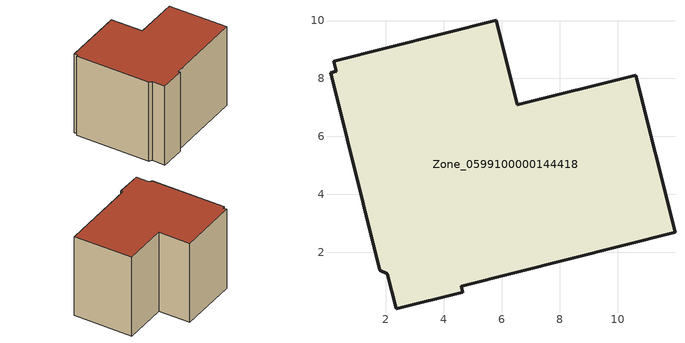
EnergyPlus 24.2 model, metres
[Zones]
Zone_0599100000144418
 floor ground (C_G): 2.05,1.26 1.79,1.38 0.09,8.19 0.29,8.24 0.2,8.6 5.81,10.01 6.54,7.1 10.62,8.12 11.98,2.69 4.6,0.83 4.65,0.63 2.35,0.05 z0
 wall outside (C_F): 4.6,0.83 11.98,2.69 10.62,8.12 6.54,7.1 5.81,10.01 0.2,8.6 0.29,8.24 0.09,8.19 1.79,1.38 2.05,1.26 2.35,0.05 4.65,0.63 4.6,0.83 z0:7.91
 roof outside (C_R): 2.35,0.05 4.65,0.63 4.6,0.83 11.98,2.69 10.62,8.12 6.54,7.1 5.81,10.01 0.2,8.6 0.29,8.24 0.09,8.19 1.79,1.38 2.05,1.26 z7.91
[BUILDING]
Pand.0599100000144418: North Axis=0; Terrain=City; Loads Convergence Tolerance Value=0.04; Temperature Convergence Tolerance Value=0.4; Solar Distribution=FullExterior; Maximum Number of Warmup Days=25; Minimum Number of Warmup Days=1
[Site:Location]
Rotterdam.The.Hague.AP_ZH_NLD Design_Conditions: Latitude=51.96; Longitude=4.45; Time Zone=1; Elevation=-4.5
[SITE:GROUNDTEMPERATURE:BUILDINGSURFACE]
18, 18, 18, 18, 18, 18, 18, 18, 18, 18, 18, 18
[MATERIAL] Thermal Absorptance=0.9; Solar Absorptance=0.7; Visible Absorptance=0.7
Name | Roughness | Thickness | Conductivity | Density | Specific Heat
G.TC.1975-1991 | MediumSmooth | 0.15 | 0.288461 | 540 | 1210
F.TC.1975-1991 | Rough | 0.3 | 0.230769 | 1920 | 840
R.TC.1975-1991 | MediumRough | 0.2 | 0.153846 | 1500 | 1000
[CONSTRUCTION]
C_G: G.TC.1975-1991
C_F: F.TC.1975-1991
C_R: R.TC.1975-1991
[ZONE]
Zone_0599100000144418: Type=1; Multiplier=1; Ceiling Height=Autocalculate; Volume=Autocalculate; Floor Area=autocalculate; Part of Total Floor Area=Yes
[ZONEINFILTRATION:DESIGNFLOWRATE]
Infil_Zone_0599100000144418: Zone or ZoneList or Space or SpaceList=Zone_0599100000144418; Schedule=AlwaysOn; Design Flow Rate Calculation Method=Flow/Area; Flow Rate per Floor Area=0.003; Constant Term Coefficient=1; Temperature Term Coefficient=0; Velocity Term Coefficient=0; Velocity Squared Term Coefficient=0
[HVACTEMPLATE:ZONE:IDEALLOADSAIRSYSTEM]
Zone_0599100000144418: Maximum Heating Supply Air Temperature=50; Minimum Cooling Supply Air Temperature=13; Maximum Heating Supply Air Humidity Ratio=0.0156; Minimum Cooling Supply Air Humidity Ratio=0.0077; Heating Limit=NoLimit; Cooling Limit=NoLimit; Dehumidification Control Type=ConstantSensibleHeatRatio; Cooling Sensible Heat Ratio=0.7; Dehumidification Setpoint=60; Humidification Control Type=None; Humidification Setpoint=30; Outdoor Air Method=None; Outdoor Air Flow Rate per Person=0.00944; Outdoor Air Flow Rate per Zone Floor Area=0; Outdoor Air Flow Rate per Zone=0; Demand Controlled Ventilation Type=None; Outdoor Air Economizer Type=NoEconomizer; Heat Recovery Type=None; Sensible Heat Recovery Effectiveness=0.7; Latent Heat Recovery Effectiveness=0.65
[ZONECONTROL:THERMOSTAT]
ThermostatControl_Zone_0599100000144418: Zone or ZoneList=Zone_0599100000144418; Control Type Schedule=DualSetpointControlType; Control 1=Thermostat_Zone_0599100000144418; Temperature Difference Between Cutout And Setpoint=0
[THERMOSTATSETPOINT:DUALSETPOINT]
Thermostat_Zone_0599100000144418: Heating Setpoint Temperature Schedule=HeatingSetpoint_Zone_0599100000144418; Cooling Setpoint Temperature Schedule=CoolingSetpoint_Zone_0599100000144418
[SCHEDULE:COMPACT]
HeatingSetpoint_Zone_0599100000144418: Through: 12/31, For: AllDays, Until: 24:00, 21
CoolingSetpoint_Zone_0599100000144418: Through: 12/31, For: AllDays, Until: 24:00, 24
DualSetpointControlType: Through: 12/31, For: AllDays, Until: 24:00, 4
AlwaysOn: Through: 12/31, For: AllDays, Until: 24:00, 1
